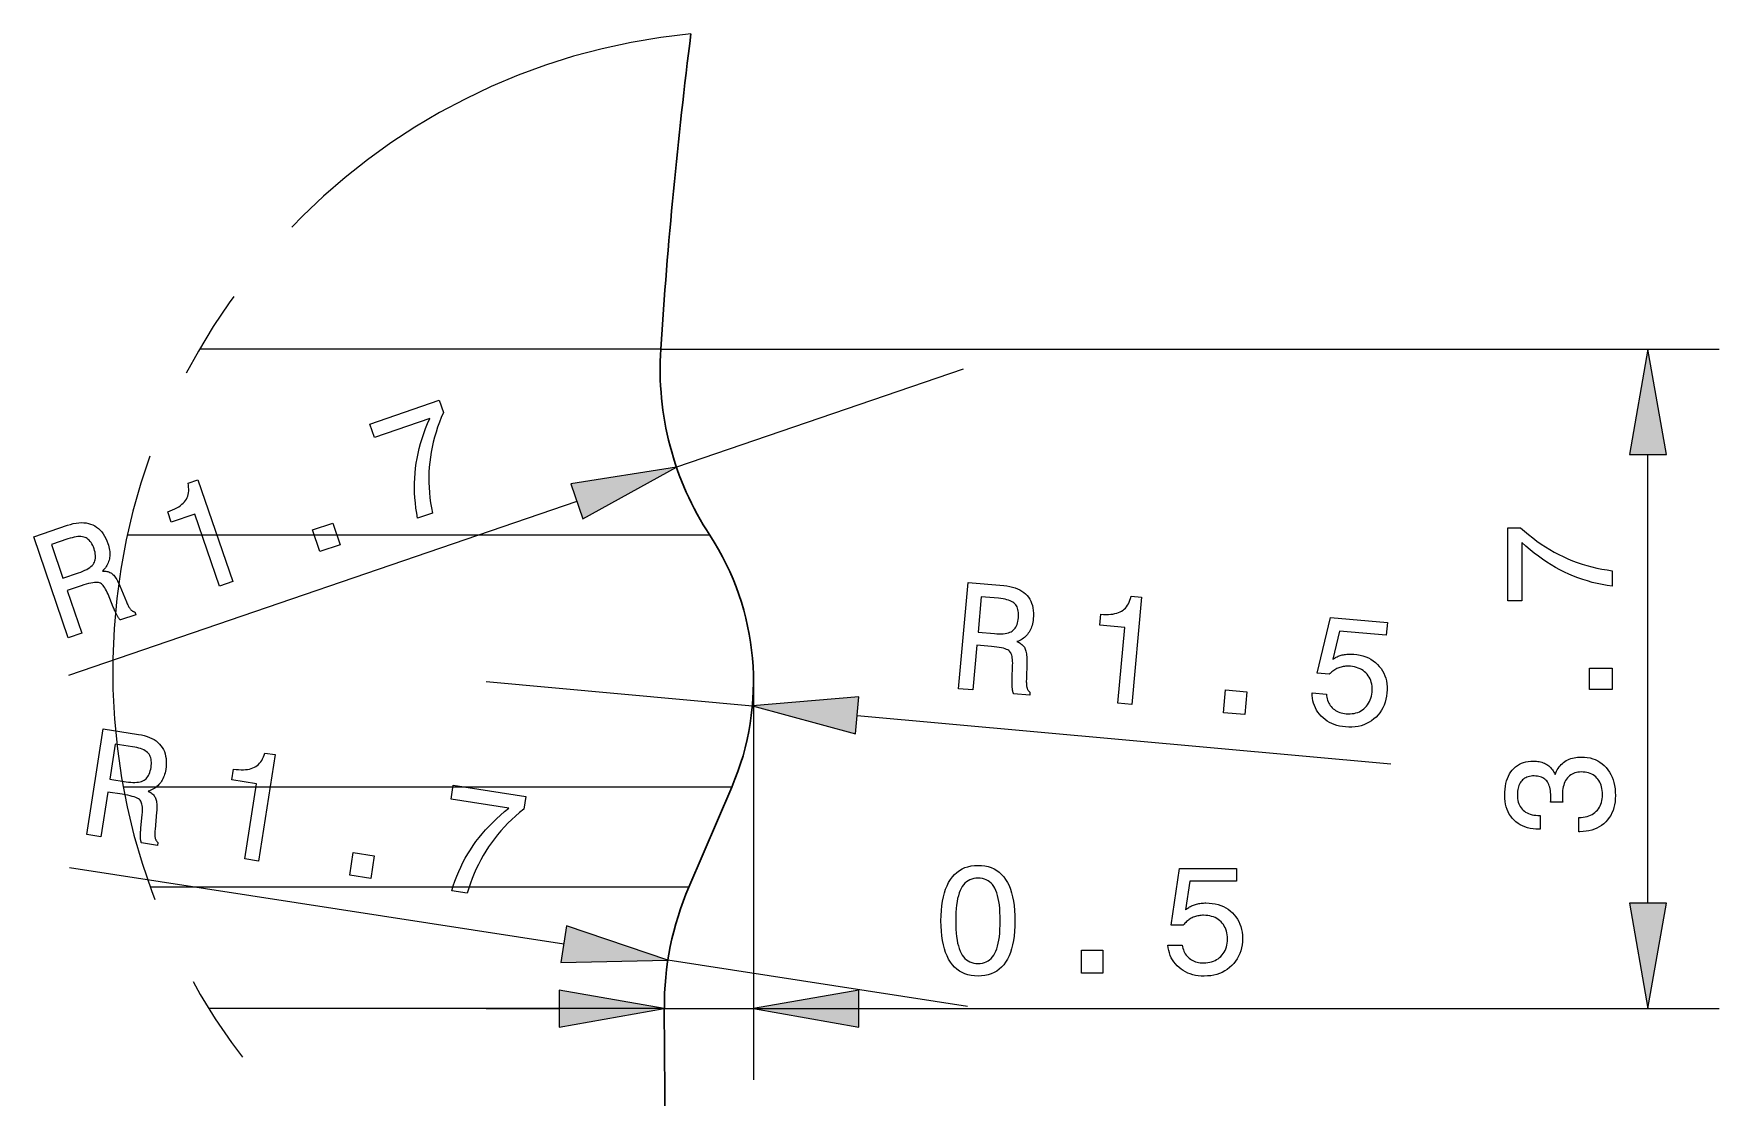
# Model space of a CAD drawing. Extents: x 5 to 409, y 5 to 583.
# Drawn here: x 204.48 to 251.76, y 263.65 to 293.49 of the extents above; entities that cross this region are included whole.
import ezdxf

# ---------------------------------------------------------------- set-up
doc = ezdxf.new("R2010")
doc.units = 0
doc.linetypes.add('CENTERX2', pattern=[20.32, 12.7, -2.54, 2.54, -2.54])
for name, color, linetype, lineweight in [('CENTERLINE', 4, 'CENTERX2', 25), ('DETAIL', 3, 'Continuous', 25), ('DIMENSIONS', 2, 'Continuous', 25), ('OUTLINE', 7, 'Continuous', 70)]:
    doc.layers.add(name, color=color, linetype=linetype, lineweight=lineweight)

msp = doc.modelspace()

# ---------------------------------------------------------------- linework, layer by layer
at = {"layer": 'CENTERLINE', "lineweight": 13}
msp.add_arc((224.664, 275.606), 17.967, 95.5845, 262.1983, dxfattribs=at)
at = {"layer": 'DETAIL', "lineweight": 13, "ltscale": 0.323431}
msp.add_line((222.07, 284.639), (209.133, 284.639), dxfattribs=at)
at = {"layer": 'DETAIL', "lineweight": 13, "ltscale": 0.408401}
msp.add_line((223.443, 279.421), (207.107, 279.421), dxfattribs=at)
at = {"layer": 'DETAIL', "lineweight": 13, "ltscale": 0.426714}
msp.add_line((224.062, 272.352), (206.994, 272.352), dxfattribs=at)
at = {"layer": 'DETAIL', "lineweight": 13, "ltscale": 0.377734}
msp.add_line((222.859, 269.547), (207.749, 269.547), dxfattribs=at)
at = {"layer": 'DIMENSIONS', "lineweight": 13}
for p, q in [((222.07, 284.639), (251.761, 284.639)), ((222.17, 266.139), (251.761, 266.139))]:
    msp.add_line(p, q, dxfattribs=at)
at = {"layer": 'DIMENSIONS', "lineweight": 13, "ltscale": 0.2125}
for p, q in [((230.552, 284.081), (222.51, 281.326)), ((230.67, 266.195), (222.27, 267.493))]:
    msp.add_line(p, q, dxfattribs=at)
at = {"layer": 'DIMENSIONS', "lineweight": 13, "ltscale": 0.31478}
msp.add_line((249.761, 269.093), (249.761, 281.685), dxfattribs=at)
at = {"layer": 'DIMENSIONS', "lineweight": 13, "ltscale": 0.376797}
msp.add_line((219.716, 280.368), (205.457, 275.483), dxfattribs=at)
at = {"layer": 'DIMENSIONS', "lineweight": 13, "ltscale": 0.1875}
msp.add_line((217.17, 275.31), (224.639, 274.632), dxfattribs=at)
at = {"layer": 'DIMENSIONS', "lineweight": 13, "ltscale": 0.279337}
msp.add_line((224.67, 275.31), (224.67, 264.136), dxfattribs=at)
at = {"layer": 'DIMENSIONS', "lineweight": 13, "ltscale": 0.375587}
msp.add_line((227.582, 274.365), (242.544, 273.009), dxfattribs=at)
at = {"layer": 'DIMENSIONS', "lineweight": 13, "ltscale": 0.350732}
msp.add_line((219.35, 267.944), (205.485, 270.086), dxfattribs=at)
at = {"layer": 'DIMENSIONS', "lineweight": 13, "ltscale": 0.319422}
msp.add_line((222.17, 266.139), (209.393, 266.139), dxfattribs=at)
at = {"layer": 'DIMENSIONS', "lineweight": 13, "ltscale": 0.051139}
msp.add_line((217.17, 266.136), (219.216, 266.136), dxfattribs=at)
at = {"layer": 'DIMENSIONS', "lineweight": 13, "ltscale": 0.0625}
msp.add_line((222.17, 266.136), (224.67, 266.136), dxfattribs=at)
at = {"layer": 'DIMENSIONS', "lineweight": 13, "ltscale": 0.276098}
msp.add_line((227.625, 266.136), (238.668, 266.136), dxfattribs=at)
at = {"layer": 'DIMENSIONS', "lineweight": 13}
for points in [[(250.282, 281.685), (249.761, 284.639), (249.24, 281.685)], [(215.251, 279.896), (215.225, 280.039), (215.203, 280.181), (215.186, 280.323), (215.173, 280.464), (215.165, 280.604), (215.161, 280.744), (215.162, 280.883), (215.167, 281.022), (215.177, 281.16), (215.191, 281.298), (215.21, 281.436), (215.233, 281.574), (215.262, 281.712), (215.295, 281.851), (215.332, 281.991), (215.375, 282.131), (215.422, 282.271), (215.474, 282.412), (215.53, 282.554), (215.591, 282.695), (214.04, 282.164), (213.912, 282.537), (215.857, 283.203), (215.973, 282.864), (215.914, 282.725), (215.86, 282.586), (215.811, 282.447), (215.766, 282.308), (215.725, 282.169), (215.689, 282.029), (215.658, 281.889), (215.631, 281.749), (215.609, 281.608), (215.591, 281.467), (215.578, 281.326), (215.569, 281.185), (215.565, 281.043), (215.566, 280.901), (215.571, 280.758), (215.58, 280.615), (215.594, 280.471), (215.613, 280.327), (215.636, 280.182), (215.664, 280.037)], [(219.884, 279.875), (222.51, 281.326), (219.547, 280.861)], [(209.695, 277.992), (209.004, 280.01), (208.341, 279.783), (208.242, 280.073), (208.313, 280.099), (208.378, 280.127), (208.439, 280.156), (208.496, 280.187), (208.548, 280.218), (208.595, 280.251), (208.638, 280.285), (208.676, 280.32), (208.71, 280.356), (208.739, 280.393), (208.763, 280.432), (208.784, 280.473), (208.801, 280.516), (208.814, 280.562), (208.823, 280.61), (208.828, 280.659), (208.83, 280.711), (208.827, 280.765), (208.821, 280.822), (208.81, 280.88), (209.087, 280.975), (210.066, 278.119)], [(205.452, 276.538), (204.481, 279.372), (205.429, 279.697), (205.511, 279.723), (205.591, 279.743), (205.668, 279.758), (205.743, 279.768), (205.815, 279.772), (205.885, 279.77), (205.952, 279.763), (206.016, 279.751), (206.078, 279.733), (206.138, 279.709), (206.194, 279.68), (206.247, 279.646), (206.298, 279.607), (206.345, 279.562), (206.389, 279.512), (206.43, 279.457), (206.468, 279.396), (206.503, 279.33), (206.534, 279.259), (206.563, 279.183), (206.578, 279.137), (206.59, 279.091), (206.6, 279.047), (206.608, 279.003), (206.613, 278.959), (206.616, 278.917), (206.616, 278.876), (206.615, 278.835), (206.61, 278.795), (206.604, 278.756), (206.594, 278.717), (206.583, 278.68), (206.569, 278.643), (206.553, 278.608), (206.535, 278.573), (206.514, 278.539), (206.491, 278.506), (206.466, 278.474), (206.438, 278.443), (206.408, 278.412), (206.442, 278.413), (206.474, 278.411), (206.505, 278.408), (206.535, 278.403), (206.563, 278.396), (206.59, 278.388), (206.615, 278.377), (206.64, 278.365), (206.662, 278.352), (206.684, 278.336), (206.705, 278.318), (206.725, 278.297), (206.746, 278.272), (206.767, 278.243), (206.789, 278.211), (206.81, 278.175), (206.831, 278.136), (206.852, 278.094), (206.874, 278.047), (206.896, 277.998), (207.083, 277.547), (207.096, 277.519), (207.107, 277.492), (207.119, 277.467), (207.131, 277.444), (207.142, 277.423), (207.153, 277.403), (207.164, 277.385), (207.175, 277.368), (207.186, 277.354), (207.196, 277.341), (207.207, 277.329), (207.218, 277.319), (207.229, 277.309), (207.241, 277.3), (207.253, 277.292), (207.266, 277.285), (207.279, 277.278), (207.292, 277.273), (207.306, 277.269), (207.32, 277.265), (207.347, 277.187), (206.918, 277.041), (206.909, 277.048), (206.901, 277.057), (206.892, 277.067), (206.882, 277.077), (206.873, 277.089), (206.864, 277.102), (206.854, 277.115), (206.845, 277.13), (206.835, 277.146), (206.825, 277.162), (206.815, 277.18), (206.805, 277.199), (206.794, 277.22), (206.783, 277.242), (206.772, 277.265), (206.761, 277.289), (206.749, 277.315), (206.737, 277.342), (206.725, 277.37), (206.713, 277.4), (206.567, 277.76), (206.545, 277.812), (206.522, 277.86), (206.499, 277.903), (206.476, 277.942), (206.452, 277.977), (206.428, 278.007), (206.404, 278.032), (206.379, 278.053), (206.355, 278.07), (206.329, 278.082), (206.302, 278.091), (206.268, 278.095), (206.23, 278.096), (206.186, 278.093), (206.136, 278.086), (206.082, 278.076), (206.022, 278.062), (205.957, 278.044), (205.886, 278.023), (205.81, 277.998), (205.421, 277.865), (205.831, 276.668)], [(212.511, 278.957), (212.303, 279.565), (212.867, 279.759), (213.076, 279.15)], [(248.761, 277.986), (248.618, 278.007), (248.476, 278.033), (248.337, 278.063), (248.199, 278.096), (248.063, 278.134), (247.93, 278.176), (247.798, 278.221), (247.668, 278.271), (247.541, 278.325), (247.415, 278.383), (247.291, 278.446), (247.168, 278.513), (247.046, 278.584), (246.925, 278.661), (246.806, 278.742), (246.687, 278.827), (246.569, 278.917), (246.453, 279.012), (246.337, 279.111), (246.223, 279.215), (246.223, 277.575), (245.829, 277.575), (245.829, 279.63), (246.187, 279.63), (246.299, 279.53), (246.413, 279.434), (246.529, 279.342), (246.646, 279.254), (246.765, 279.171), (246.885, 279.092), (247.008, 279.017), (247.132, 278.946), (247.257, 278.879), (247.385, 278.817), (247.514, 278.758), (247.645, 278.704), (247.778, 278.655), (247.913, 278.609), (248.049, 278.567), (248.188, 278.53), (248.328, 278.497), (248.471, 278.468), (248.615, 278.443), (248.761, 278.422)], [(205.442, 279.314), (204.979, 279.155), (205.302, 278.212), (205.739, 278.361), (205.803, 278.385), (205.863, 278.409), (205.917, 278.434), (205.967, 278.459), (206.012, 278.486), (206.053, 278.513), (206.088, 278.541), (206.119, 278.57), (206.145, 278.6), (206.166, 278.63), (206.183, 278.662), (206.197, 278.696), (206.206, 278.732), (206.212, 278.77), (206.215, 278.81), (206.214, 278.852), (206.209, 278.896), (206.201, 278.942), (206.188, 278.99), (206.173, 279.04), (206.155, 279.089), (206.135, 279.133), (206.114, 279.174), (206.091, 279.211), (206.067, 279.245), (206.04, 279.275), (206.013, 279.301), (205.983, 279.323), (205.952, 279.341), (205.92, 279.356), (205.885, 279.367), (205.847, 279.375), (205.807, 279.379), (205.763, 279.38), (205.717, 279.378), (205.668, 279.372), (205.616, 279.362), (205.561, 279.349), (205.503, 279.333)], [(230.424, 275.112), (230.694, 278.095), (231.692, 278.005), (231.778, 277.995), (231.859, 277.981), (231.936, 277.963), (232.008, 277.941), (232.075, 277.915), (232.138, 277.886), (232.196, 277.852), (232.25, 277.814), (232.299, 277.772), (232.344, 277.727), (232.384, 277.677), (232.418, 277.624), (232.448, 277.568), (232.473, 277.508), (232.493, 277.444), (232.508, 277.377), (232.518, 277.306), (232.523, 277.232), (232.523, 277.154), (232.517, 277.073), (232.512, 277.024), (232.505, 276.978), (232.496, 276.933), (232.485, 276.89), (232.472, 276.848), (232.457, 276.808), (232.441, 276.77), (232.422, 276.734), (232.402, 276.699), (232.38, 276.666), (232.356, 276.635), (232.33, 276.605), (232.303, 276.577), (232.274, 276.551), (232.243, 276.527), (232.21, 276.505), (232.176, 276.484), (232.139, 276.465), (232.101, 276.448), (232.061, 276.432), (232.092, 276.419), (232.121, 276.404), (232.148, 276.389), (232.173, 276.372), (232.196, 276.354), (232.217, 276.336), (232.236, 276.316), (232.254, 276.295), (232.269, 276.273), (232.282, 276.25), (232.294, 276.226), (232.304, 276.197), (232.313, 276.166), (232.32, 276.131), (232.326, 276.093), (232.331, 276.052), (232.335, 276.008), (232.337, 275.96), (232.338, 275.909), (232.337, 275.855), (232.325, 275.367), (232.324, 275.336), (232.324, 275.307), (232.325, 275.279), (232.326, 275.253), (232.327, 275.229), (232.33, 275.207), (232.332, 275.186), (232.336, 275.166), (232.339, 275.149), (232.344, 275.133), (232.349, 275.118), (232.354, 275.103), (232.361, 275.09), (232.368, 275.077), (232.376, 275.065), (232.384, 275.053), (232.393, 275.042), (232.404, 275.032), (232.414, 275.022), (232.426, 275.013), (232.418, 274.931), (231.967, 274.972), (231.962, 274.983), (231.958, 274.994), (231.953, 275.007), (231.949, 275.02), (231.946, 275.035), (231.942, 275.05), (231.939, 275.066), (231.937, 275.084), (231.934, 275.102), (231.932, 275.121), (231.93, 275.141), (231.928, 275.163), (231.927, 275.186), (231.926, 275.21), (231.925, 275.236), (231.925, 275.263), (231.925, 275.291), (231.925, 275.321), (231.925, 275.352), (231.926, 275.384), (231.94, 275.772), (231.941, 275.829), (231.94, 275.882), (231.937, 275.931), (231.931, 275.976), (231.924, 276.017), (231.914, 276.054), (231.902, 276.087), (231.889, 276.116), (231.873, 276.142), (231.855, 276.163), (231.833, 276.182), (231.804, 276.2), (231.769, 276.216), (231.728, 276.232), (231.68, 276.246), (231.626, 276.259), (231.566, 276.27), (231.499, 276.281), (231.426, 276.29), (231.346, 276.298), (230.937, 276.335), (230.823, 275.076)], [(231.547, 277.65), (231.06, 277.694), (230.97, 276.701), (231.43, 276.659), (231.498, 276.654), (231.562, 276.652), (231.622, 276.652), (231.678, 276.655), (231.73, 276.661), (231.778, 276.669), (231.822, 276.681), (231.862, 276.694), (231.898, 276.711), (231.93, 276.73), (231.958, 276.752), (231.984, 276.778), (232.008, 276.807), (232.029, 276.839), (232.048, 276.875), (232.064, 276.913), (232.077, 276.956), (232.088, 277.001), (232.097, 277.05), (232.103, 277.102), (232.106, 277.153), (232.107, 277.202), (232.104, 277.248), (232.098, 277.291), (232.09, 277.332), (232.078, 277.37), (232.063, 277.405), (232.045, 277.437), (232.025, 277.466), (232.001, 277.493), (231.974, 277.518), (231.942, 277.54), (231.907, 277.561), (231.868, 277.579), (231.825, 277.596), (231.777, 277.61), (231.726, 277.623), (231.67, 277.634), (231.611, 277.643)], [(234.89, 274.707), (235.083, 276.832), (234.386, 276.895), (234.414, 277.199), (234.489, 277.195), (234.56, 277.194), (234.628, 277.195), (234.692, 277.2), (234.752, 277.207), (234.809, 277.218), (234.861, 277.231), (234.911, 277.248), (234.956, 277.267), (234.998, 277.289), (235.036, 277.315), (235.072, 277.344), (235.105, 277.376), (235.135, 277.412), (235.163, 277.452), (235.188, 277.496), (235.211, 277.542), (235.23, 277.593), (235.247, 277.647), (235.262, 277.704), (235.554, 277.678), (235.281, 274.671)], [(240.342, 274.998), (240.741, 274.961), (240.745, 274.915), (240.752, 274.871), (240.762, 274.828), (240.774, 274.787), (240.789, 274.748), (240.806, 274.711), (240.826, 274.675), (240.849, 274.641), (240.874, 274.61), (240.902, 274.58), (240.933, 274.552), (240.965, 274.526), (240.999, 274.503), (241.036, 274.483), (241.074, 274.465), (241.114, 274.449), (241.156, 274.436), (241.2, 274.426), (241.247, 274.417), (241.295, 274.412), (241.354, 274.408), (241.411, 274.409), (241.466, 274.413), (241.519, 274.421), (241.57, 274.433), (241.619, 274.449), (241.666, 274.468), (241.71, 274.492), (241.753, 274.519), (241.794, 274.551), (241.832, 274.585), (241.867, 274.622), (241.898, 274.662), (241.926, 274.705), (241.95, 274.75), (241.971, 274.797), (241.989, 274.848), (242.003, 274.901), (242.013, 274.957), (242.02, 275.015), (242.024, 275.075), (242.024, 275.132), (242.02, 275.188), (242.012, 275.241), (242, 275.292), (241.985, 275.341), (241.965, 275.388), (241.942, 275.433), (241.915, 275.476), (241.884, 275.516), (241.85, 275.554), (241.813, 275.588), (241.773, 275.619), (241.73, 275.647), (241.685, 275.671), (241.636, 275.692), (241.585, 275.709), (241.531, 275.723), (241.475, 275.734), (241.415, 275.741), (241.381, 275.743), (241.347, 275.744), (241.313, 275.744), (241.28, 275.742), (241.247, 275.739), (241.215, 275.734), (241.183, 275.728), (241.152, 275.72), (241.121, 275.711), (241.091, 275.7), (241.061, 275.688), (241.032, 275.675), (241.004, 275.66), (240.976, 275.644), (240.948, 275.626), (240.922, 275.607), (240.896, 275.587), (240.87, 275.565), (240.846, 275.542), (240.821, 275.517), (240.479, 275.548), (240.858, 277.11), (242.454, 276.965), (242.422, 276.613), (241.113, 276.731), (240.921, 275.938), (240.944, 275.954), (240.968, 275.97), (240.993, 275.984), (241.019, 275.998), (241.045, 276.011), (241.072, 276.022), (241.1, 276.033), (241.128, 276.042), (241.157, 276.051), (241.187, 276.059), (241.217, 276.066), (241.248, 276.071), (241.279, 276.076), (241.311, 276.08), (241.343, 276.082), (241.375, 276.084), (241.408, 276.084), (241.441, 276.084), (241.475, 276.082), (241.509, 276.079), (241.599, 276.068), (241.685, 276.052), (241.767, 276.031), (241.845, 276.005), (241.918, 275.974), (241.988, 275.937), (242.053, 275.895), (242.114, 275.848), (242.172, 275.796), (242.225, 275.739), (242.273, 275.678), (242.315, 275.614), (242.352, 275.547), (242.382, 275.477), (242.406, 275.405), (242.425, 275.329), (242.438, 275.251), (242.444, 275.169), (242.445, 275.085), (242.44, 274.998), (242.429, 274.906), (242.412, 274.818), (242.389, 274.734), (242.361, 274.655), (242.327, 274.579), (242.288, 274.508), (242.243, 274.44), (242.192, 274.377), (242.136, 274.318), (242.074, 274.263), (242.008, 274.213), (241.938, 274.169), (241.866, 274.132), (241.791, 274.1), (241.712, 274.075), (241.631, 274.056), (241.546, 274.043), (241.458, 274.036), (241.368, 274.035), (241.274, 274.041), (241.191, 274.051), (241.112, 274.065), (241.035, 274.084), (240.963, 274.108), (240.893, 274.136), (240.827, 274.168), (240.764, 274.205), (240.704, 274.246), (240.648, 274.292), (240.595, 274.343), (240.546, 274.397), (240.503, 274.453), (240.465, 274.512), (240.432, 274.574), (240.404, 274.638), (240.381, 274.705), (240.364, 274.774), (240.351, 274.846), (240.344, 274.921)], [(248.761, 275.089), (248.118, 275.089), (248.118, 275.686), (248.761, 275.686)], [(227.629, 274.884), (224.639, 274.632), (227.535, 273.847)], [(237.855, 274.438), (237.913, 275.078), (238.507, 275.024), (238.449, 274.384)], [(205.971, 271.023), (206.428, 273.983), (207.418, 273.83), (207.503, 273.815), (207.583, 273.796), (207.659, 273.773), (207.729, 273.747), (207.795, 273.717), (207.856, 273.683), (207.912, 273.646), (207.963, 273.605), (208.01, 273.56), (208.051, 273.512), (208.088, 273.46), (208.119, 273.405), (208.146, 273.347), (208.167, 273.285), (208.182, 273.22), (208.193, 273.152), (208.198, 273.081), (208.199, 273.007), (208.194, 272.929), (208.184, 272.848), (208.175, 272.8), (208.165, 272.754), (208.153, 272.71), (208.14, 272.668), (208.124, 272.627), (208.107, 272.588), (208.088, 272.551), (208.067, 272.516), (208.045, 272.483), (208.021, 272.451), (207.995, 272.421), (207.968, 272.393), (207.938, 272.367), (207.908, 272.343), (207.875, 272.321), (207.841, 272.301), (207.805, 272.282), (207.768, 272.265), (207.729, 272.251), (207.688, 272.238), (207.718, 272.222), (207.746, 272.206), (207.772, 272.189), (207.796, 272.17), (207.818, 272.151), (207.838, 272.131), (207.856, 272.11), (207.871, 272.089), (207.885, 272.066), (207.897, 272.042), (207.907, 272.017), (207.915, 271.988), (207.922, 271.956), (207.928, 271.921), (207.932, 271.883), (207.934, 271.841), (207.934, 271.797), (207.934, 271.749), (207.931, 271.698), (207.927, 271.644), (207.884, 271.158), (207.882, 271.127), (207.88, 271.098), (207.879, 271.07), (207.878, 271.045), (207.878, 271.02), (207.879, 270.997), (207.88, 270.976), (207.882, 270.957), (207.885, 270.939), (207.888, 270.923), (207.892, 270.907), (207.897, 270.893), (207.903, 270.879), (207.909, 270.866), (207.916, 270.853), (207.924, 270.841), (207.932, 270.829), (207.942, 270.818), (207.952, 270.808), (207.963, 270.798), (207.95, 270.717), (207.502, 270.786), (207.498, 270.797), (207.494, 270.809), (207.491, 270.822), (207.488, 270.835), (207.485, 270.85), (207.483, 270.866), (207.481, 270.882), (207.479, 270.9), (207.478, 270.918), (207.477, 270.937), (207.476, 270.958), (207.476, 270.979), (207.476, 271.002), (207.477, 271.027), (207.477, 271.052), (207.479, 271.079), (207.48, 271.107), (207.482, 271.137), (207.485, 271.168), (207.487, 271.2), (207.526, 271.587), (207.53, 271.643), (207.532, 271.696), (207.532, 271.745), (207.53, 271.79), (207.525, 271.832), (207.518, 271.869), (207.508, 271.903), (207.496, 271.933), (207.482, 271.96), (207.465, 271.982), (207.444, 272.002), (207.417, 272.022), (207.383, 272.041), (207.343, 272.058), (207.296, 272.075), (207.243, 272.092), (207.184, 272.107), (207.118, 272.122), (207.045, 272.136), (206.966, 272.149), (206.56, 272.212), (206.367, 270.961)], [(207.252, 273.485), (206.768, 273.56), (206.616, 272.574), (207.072, 272.504), (207.14, 272.494), (207.204, 272.488), (207.264, 272.485), (207.32, 272.484), (207.372, 272.487), (207.42, 272.492), (207.465, 272.5), (207.506, 272.512), (207.542, 272.526), (207.575, 272.543), (207.605, 272.564), (207.633, 272.587), (207.658, 272.615), (207.681, 272.646), (207.702, 272.68), (207.721, 272.718), (207.737, 272.759), (207.751, 272.804), (207.762, 272.852), (207.772, 272.903), (207.778, 272.954), (207.782, 273.003), (207.782, 273.049), (207.779, 273.093), (207.773, 273.134), (207.764, 273.172), (207.751, 273.208), (207.735, 273.241), (207.717, 273.272), (207.695, 273.3), (207.669, 273.326), (207.639, 273.351), (207.605, 273.373), (207.567, 273.394), (207.525, 273.414), (207.479, 273.431), (207.428, 273.447), (207.373, 273.461), (207.315, 273.474)], [(210.403, 270.338), (210.729, 272.446), (210.037, 272.553), (210.084, 272.855), (210.159, 272.846), (210.23, 272.841), (210.298, 272.838), (210.362, 272.839), (210.422, 272.842), (210.479, 272.849), (210.533, 272.859), (210.583, 272.872), (210.629, 272.889), (210.672, 272.908), (210.712, 272.931), (210.75, 272.958), (210.785, 272.989), (210.818, 273.023), (210.848, 273.061), (210.876, 273.102), (210.901, 273.148), (210.924, 273.197), (210.944, 273.25), (210.962, 273.306), (211.252, 273.262), (210.791, 270.278)], [(247.821, 271.101), (247.821, 271.499), (247.883, 271.502), (247.942, 271.508), (247.998, 271.517), (248.051, 271.53), (248.102, 271.546), (248.149, 271.565), (248.194, 271.587), (248.236, 271.612), (248.275, 271.641), (248.311, 271.673), (248.344, 271.708), (248.374, 271.745), (248.4, 271.786), (248.423, 271.828), (248.442, 271.874), (248.457, 271.922), (248.47, 271.973), (248.478, 272.027), (248.483, 272.083), (248.485, 272.142), (248.484, 272.2), (248.479, 272.255), (248.471, 272.308), (248.46, 272.358), (248.446, 272.406), (248.428, 272.451), (248.408, 272.494), (248.384, 272.534), (248.357, 272.572), (248.327, 272.607), (248.294, 272.639), (248.259, 272.668), (248.222, 272.693), (248.182, 272.716), (248.139, 272.734), (248.095, 272.749), (248.048, 272.761), (247.999, 272.77), (247.947, 272.775), (247.893, 272.777), (247.844, 272.775), (247.797, 272.77), (247.752, 272.762), (247.71, 272.75), (247.67, 272.735), (247.632, 272.716), (247.596, 272.695), (247.562, 272.669), (247.531, 272.641), (247.502, 272.609), (247.475, 272.574), (247.451, 272.536), (247.43, 272.496), (247.412, 272.453), (247.397, 272.407), (247.384, 272.359), (247.374, 272.308), (247.367, 272.254), (247.363, 272.197), (247.361, 272.138), (247.362, 272.129), (247.362, 272.121), (247.362, 272.112), (247.362, 272.103), (247.362, 272.095), (247.362, 272.086), (247.363, 272.077), (247.363, 272.068), (247.363, 272.059), (247.364, 272.049), (247.364, 272.04), (247.365, 272.03), (247.365, 272.019), (247.366, 272.007), (247.366, 271.996), (247.367, 271.983), (247.368, 271.97), (247.368, 271.956), (247.369, 271.942), (247.37, 271.927), (247.031, 271.927), (247.031, 271.936), (247.031, 271.945), (247.032, 271.954), (247.032, 271.963), (247.032, 271.972), (247.033, 271.981), (247.033, 271.99), (247.033, 271.998), (247.033, 272.007), (247.034, 272.016), (247.034, 272.024), (247.034, 272.032), (247.034, 272.04), (247.034, 272.048), (247.034, 272.056), (247.035, 272.064), (247.035, 272.071), (247.035, 272.079), (247.035, 272.086), (247.035, 272.094), (247.034, 272.15), (247.03, 272.204), (247.024, 272.255), (247.016, 272.302), (247.006, 272.347), (246.993, 272.388), (246.978, 272.427), (246.961, 272.463), (246.942, 272.495), (246.92, 272.525), (246.896, 272.551), (246.869, 272.575), (246.84, 272.596), (246.809, 272.614), (246.775, 272.63), (246.738, 272.642), (246.7, 272.652), (246.658, 272.659), (246.615, 272.663), (246.569, 272.665), (246.524, 272.664), (246.482, 272.659), (246.442, 272.653), (246.404, 272.643), (246.367, 272.631), (246.334, 272.616), (246.302, 272.598), (246.272, 272.578), (246.244, 272.555), (246.219, 272.529), (246.196, 272.5), (246.175, 272.47), (246.156, 272.437), (246.141, 272.401), (246.127, 272.363), (246.116, 272.323), (246.108, 272.28), (246.101, 272.235), (246.098, 272.188), (246.097, 272.138), (246.098, 272.082), (246.103, 272.029), (246.111, 271.978), (246.123, 271.931), (246.137, 271.886), (246.155, 271.843), (246.176, 271.804), (246.2, 271.767), (246.228, 271.734), (246.259, 271.702), (246.293, 271.674), (246.33, 271.649), (246.37, 271.627), (246.413, 271.607), (246.459, 271.591), (246.508, 271.578), (246.561, 271.567), (246.616, 271.56), (246.674, 271.555), (246.735, 271.554), (246.735, 271.17), (246.706, 271.17), (246.619, 271.173), (246.537, 271.18), (246.458, 271.193), (246.382, 271.211), (246.31, 271.234), (246.242, 271.262), (246.177, 271.296), (246.116, 271.334), (246.058, 271.378), (246.004, 271.426), (245.954, 271.479), (245.91, 271.536), (245.87, 271.596), (245.837, 271.66), (245.808, 271.727), (245.784, 271.798), (245.766, 271.872), (245.753, 271.95), (245.745, 272.032), (245.742, 272.117), (245.744, 272.207), (245.751, 272.292), (245.762, 272.374), (245.776, 272.451), (245.796, 272.525), (245.819, 272.594), (245.847, 272.659), (245.879, 272.72), (245.915, 272.777), (245.955, 272.829), (246, 272.877), (246.047, 272.92), (246.098, 272.958), (246.153, 272.991), (246.21, 273.019), (246.272, 273.042), (246.336, 273.06), (246.404, 273.072), (246.475, 273.08), (246.55, 273.082), (246.593, 273.081), (246.634, 273.078), (246.674, 273.074), (246.713, 273.067), (246.751, 273.058), (246.788, 273.048), (246.823, 273.035), (246.857, 273.021), (246.889, 273.005), (246.921, 272.986), (246.951, 272.966), (246.979, 272.944), (247.007, 272.921), (247.032, 272.895), (247.056, 272.868), (247.079, 272.838), (247.1, 272.807), (247.12, 272.774), (247.138, 272.739), (247.155, 272.703), (247.174, 272.75), (247.194, 272.795), (247.217, 272.838), (247.242, 272.878), (247.268, 272.916), (247.297, 272.952), (247.327, 272.985), (247.36, 273.016), (247.395, 273.044), (247.431, 273.071), (247.469, 273.095), (247.51, 273.116), (247.551, 273.135), (247.595, 273.151), (247.64, 273.165), (247.687, 273.176), (247.736, 273.185), (247.787, 273.191), (247.839, 273.195), (247.893, 273.196), (247.977, 273.193), (248.059, 273.184), (248.137, 273.17), (248.211, 273.149), (248.282, 273.122), (248.35, 273.09), (248.414, 273.052), (248.475, 273.007), (248.532, 272.957), (248.586, 272.901), (248.636, 272.84), (248.68, 272.775), (248.72, 272.706), (248.754, 272.634), (248.782, 272.557), (248.806, 272.477), (248.824, 272.393), (248.837, 272.305), (248.845, 272.213), (248.848, 272.117), (248.845, 272.026), (248.837, 271.939), (248.823, 271.855), (248.804, 271.776), (248.78, 271.7), (248.75, 271.628), (248.715, 271.559), (248.674, 271.495), (248.627, 271.434), (248.576, 271.377), (248.52, 271.324), (248.46, 271.277), (248.396, 271.236), (248.329, 271.2), (248.259, 271.17), (248.184, 271.145), (248.106, 271.125), (248.025, 271.112), (247.939, 271.103), (247.851, 271.101)], [(216.208, 269.441), (216.251, 269.58), (216.298, 269.716), (216.348, 269.849), (216.403, 269.98), (216.461, 270.109), (216.522, 270.234), (216.588, 270.357), (216.657, 270.478), (216.73, 270.596), (216.806, 270.711), (216.887, 270.824), (216.972, 270.935), (217.061, 271.045), (217.155, 271.153), (217.253, 271.259), (217.356, 271.363), (217.463, 271.465), (217.574, 271.566), (217.69, 271.665), (217.81, 271.762), (216.189, 272.012), (216.249, 272.402), (218.281, 272.088), (218.226, 271.734), (218.11, 271.639), (217.997, 271.541), (217.889, 271.441), (217.784, 271.338), (217.684, 271.233), (217.587, 271.126), (217.494, 271.017), (217.405, 270.905), (217.32, 270.791), (217.239, 270.675), (217.162, 270.556), (217.088, 270.435), (217.019, 270.311), (216.953, 270.185), (216.891, 270.056), (216.833, 269.925), (216.779, 269.791), (216.729, 269.655), (216.682, 269.516), (216.639, 269.375)], [(213.345, 269.883), (213.443, 270.519), (214.033, 270.428), (213.935, 269.792)], [(229.929, 268.599), (229.932, 268.748), (229.94, 268.889), (229.953, 269.023), (229.972, 269.15), (229.996, 269.269), (230.025, 269.382), (230.06, 269.487), (230.099, 269.584), (230.145, 269.675), (230.195, 269.758), (230.251, 269.833), (230.311, 269.901), (230.376, 269.96), (230.446, 270.012), (230.521, 270.056), (230.601, 270.092), (230.686, 270.119), (230.775, 270.139), (230.87, 270.151), (230.969, 270.155), (231.069, 270.151), (231.164, 270.139), (231.254, 270.12), (231.339, 270.092), (231.419, 270.057), (231.494, 270.013), (231.564, 269.962), (231.629, 269.903), (231.689, 269.836), (231.744, 269.761), (231.793, 269.678), (231.838, 269.588), (231.877, 269.491), (231.912, 269.386), (231.94, 269.273), (231.964, 269.154), (231.982, 269.026), (231.996, 268.891), (232.003, 268.749), (232.006, 268.599), (232.003, 268.45), (231.996, 268.308), (231.982, 268.174), (231.964, 268.047), (231.94, 267.927), (231.912, 267.815), (231.877, 267.711), (231.838, 267.614), (231.793, 267.524), (231.744, 267.442), (231.689, 267.367), (231.629, 267.301), (231.564, 267.242), (231.494, 267.191), (231.419, 267.148), (231.339, 267.113), (231.254, 267.085), (231.164, 267.065), (231.069, 267.054), (230.969, 267.05), (230.87, 267.054), (230.775, 267.066), (230.686, 267.085), (230.601, 267.113), (230.521, 267.148), (230.446, 267.192), (230.376, 267.243), (230.311, 267.302), (230.251, 267.369), (230.195, 267.444), (230.145, 267.527), (230.099, 267.616), (230.06, 267.714), (230.025, 267.818), (229.996, 267.93), (229.972, 268.049), (229.953, 268.176), (229.94, 268.31), (229.932, 268.451)], [(236.296, 267.918), (236.697, 267.918), (236.705, 267.873), (236.716, 267.829), (236.729, 267.787), (236.745, 267.747), (236.764, 267.71), (236.784, 267.674), (236.807, 267.641), (236.833, 267.609), (236.861, 267.58), (236.892, 267.553), (236.925, 267.528), (236.959, 267.505), (236.995, 267.485), (237.033, 267.468), (237.073, 267.454), (237.114, 267.442), (237.158, 267.433), (237.203, 267.426), (237.249, 267.422), (237.298, 267.421), (237.357, 267.423), (237.414, 267.428), (237.468, 267.437), (237.52, 267.45), (237.57, 267.467), (237.617, 267.487), (237.662, 267.511), (237.704, 267.538), (237.745, 267.569), (237.783, 267.604), (237.817, 267.642), (237.849, 267.682), (237.876, 267.725), (237.9, 267.77), (237.92, 267.817), (237.937, 267.866), (237.949, 267.918), (237.959, 267.972), (237.964, 268.028), (237.966, 268.087), (237.964, 268.147), (237.959, 268.204), (237.95, 268.259), (237.937, 268.312), (237.921, 268.362), (237.901, 268.409), (237.877, 268.454), (237.85, 268.497), (237.819, 268.536), (237.785, 268.574), (237.747, 268.608), (237.707, 268.639), (237.665, 268.667), (237.62, 268.69), (237.572, 268.71), (237.522, 268.726), (237.47, 268.739), (237.415, 268.748), (237.358, 268.754), (237.298, 268.755), (237.263, 268.755), (237.229, 268.753), (237.195, 268.749), (237.163, 268.744), (237.13, 268.738), (237.099, 268.73), (237.068, 268.721), (237.037, 268.711), (237.007, 268.699), (236.978, 268.686), (236.95, 268.671), (236.922, 268.655), (236.895, 268.638), (236.869, 268.619), (236.843, 268.599), (236.818, 268.578), (236.794, 268.555), (236.771, 268.531), (236.748, 268.506), (236.726, 268.479), (236.383, 268.479), (236.619, 270.069), (238.221, 270.069), (238.221, 269.715), (236.908, 269.715), (236.787, 268.907), (236.809, 268.926), (236.832, 268.943), (236.856, 268.96), (236.88, 268.976), (236.905, 268.991), (236.931, 269.005), (236.957, 269.018), (236.984, 269.03), (237.013, 269.041), (237.042, 269.052), (237.071, 269.061), (237.101, 269.069), (237.132, 269.077), (237.163, 269.083), (237.195, 269.089), (237.227, 269.093), (237.26, 269.097), (237.293, 269.099), (237.327, 269.101), (237.361, 269.101), (237.451, 269.098), (237.538, 269.09), (237.622, 269.076), (237.701, 269.057), (237.778, 269.033), (237.85, 269.002), (237.919, 268.967), (237.984, 268.926), (238.046, 268.879), (238.104, 268.827), (238.158, 268.77), (238.205, 268.711), (238.248, 268.647), (238.284, 268.58), (238.315, 268.51), (238.34, 268.437), (238.36, 268.36), (238.374, 268.279), (238.383, 268.195), (238.386, 268.108), (238.383, 268.015), (238.374, 267.926), (238.359, 267.841), (238.338, 267.759), (238.311, 267.681), (238.278, 267.606), (238.239, 267.535), (238.195, 267.467), (238.144, 267.403), (238.087, 267.343), (238.026, 267.287), (237.961, 267.237), (237.892, 267.193), (237.82, 267.155), (237.744, 267.123), (237.664, 267.097), (237.581, 267.076), (237.495, 267.061), (237.404, 267.053), (237.31, 267.05), (237.227, 267.052), (237.147, 267.059), (237.069, 267.071), (236.994, 267.088), (236.923, 267.11), (236.854, 267.136), (236.788, 267.167), (236.725, 267.203), (236.665, 267.244), (236.607, 267.289), (236.554, 267.338), (236.505, 267.391), (236.462, 267.446), (236.423, 267.505), (236.39, 267.566), (236.361, 267.63), (236.338, 267.698), (236.319, 267.768), (236.305, 267.842)], [(230.343, 268.599), (230.344, 268.479), (230.349, 268.365), (230.356, 268.257), (230.367, 268.157), (230.381, 268.062), (230.397, 267.975), (230.417, 267.894), (230.44, 267.82), (230.466, 267.753), (230.494, 267.692), (230.527, 267.637), (230.562, 267.588), (230.601, 267.545), (230.643, 267.508), (230.689, 267.476), (230.738, 267.45), (230.791, 267.43), (230.847, 267.415), (230.906, 267.407), (230.969, 267.404), (231.032, 267.407), (231.092, 267.415), (231.148, 267.43), (231.2, 267.449), (231.249, 267.475), (231.295, 267.506), (231.337, 267.543), (231.376, 267.586), (231.411, 267.634), (231.442, 267.689), (231.47, 267.749), (231.496, 267.816), (231.518, 267.89), (231.537, 267.971), (231.554, 268.059), (231.567, 268.153), (231.577, 268.254), (231.585, 268.363), (231.589, 268.477), (231.591, 268.599), (231.589, 268.721), (231.585, 268.837), (231.577, 268.945), (231.567, 269.047), (231.554, 269.142), (231.537, 269.23), (231.518, 269.31), (231.496, 269.385), (231.47, 269.452), (231.442, 269.512), (231.411, 269.566), (231.376, 269.615), (231.337, 269.657), (231.295, 269.694), (231.249, 269.726), (231.2, 269.751), (231.148, 269.771), (231.092, 269.785), (231.032, 269.794), (230.969, 269.797), (230.906, 269.794), (230.847, 269.785), (230.791, 269.771), (230.738, 269.751), (230.689, 269.725), (230.643, 269.693), (230.601, 269.656), (230.562, 269.613), (230.527, 269.564), (230.494, 269.509), (230.466, 269.448), (230.44, 269.381), (230.417, 269.306), (230.397, 269.225), (230.381, 269.138), (230.367, 269.043), (230.356, 268.942), (230.349, 268.835), (230.344, 268.72)], [(249.24, 269.093), (249.761, 266.139), (250.282, 269.093)], [(219.27, 267.429), (222.27, 267.493), (219.429, 268.459)], [(233.87, 267.136), (233.87, 267.779), (234.466, 267.779), (234.466, 267.136)], [(219.216, 265.615), (222.17, 266.136), (219.216, 266.657)], [(227.625, 266.657), (224.67, 266.136), (227.625, 265.615)]]:
    msp.add_lwpolyline(points, close=True, dxfattribs=at)
for points in [[(250.282, 281.685), (249.761, 284.639), (250.282, 281.685), (249.24, 281.685)], [(219.884, 279.875), (222.51, 281.326), (219.884, 279.875), (219.547, 280.861)], [(227.629, 274.884), (224.639, 274.632), (227.629, 274.884), (227.535, 273.847)], [(249.24, 269.093), (249.761, 266.139), (249.24, 269.093), (250.282, 269.093)], [(219.27, 267.429), (222.27, 267.493), (219.27, 267.429), (219.429, 268.459)], [(219.216, 265.615), (222.17, 266.136), (219.216, 265.615), (219.216, 266.657)], [(227.625, 266.657), (224.67, 266.136), (227.625, 266.657), (227.625, 265.615)]]:
    msp.add_solid(points, dxfattribs=at)
at = {"layer": 'OUTLINE', "lineweight": 30, "ltscale": 0.076318}
msp.add_line((222.859, 269.547), (224.062, 272.352), dxfattribs=at)
at = {"layer": 'OUTLINE', "lineweight": 30, "ltscale": 0.208357}
msp.add_line((222.17, 266.139), (222.225, 257.805), dxfattribs=at)
at = {"layer": 'OUTLINE', "lineweight": 30}
for centre, radius, start, end in [((371.746, 274.795), 150, 172.84132, 176.23736), ((230.552, 284.081), 8.5, 176.2374, 213.2445), ((217.17, 275.31), 7.5, 336.7765, 33.2445), ((230.67, 266.195), 8.5, 156.7765, 180.3792)]:
    msp.add_arc(centre, radius, start, end, dxfattribs=at)

doc.saveas('drawing.dxf')
